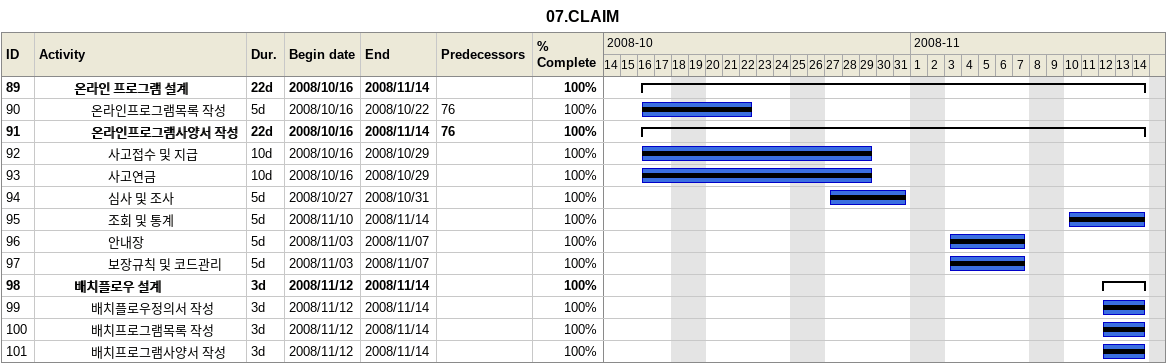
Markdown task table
07.CLAIM

| ID | Level | Task | Duration | Start | Finish | Predecessors | % complete |
|---|---|---|---|---|---|---|---|
| 89 | 3 | **온라인 프로그램 설계** | 22d | 2008-10-16 | 2008-11-14 |  | 100 |
| 90 | 4 | 온라인프로그램목록 작성 | 5d | 2008-10-16 | 2008-10-22 | 76 | 100 |
| 91 | 4 | **온라인프로그램사양서 작성** | 22d | 2008-10-16 | 2008-11-14 | 76 | 100 |
| 92 | 5 | 사고접수 및 지급 | 10d | 2008-10-16 | 2008-10-29 |  | 100 |
| 93 | 5 | 사고연금 | 10d | 2008-10-16 | 2008-10-29 |  | 100 |
| 94 | 5 | 심사 및 조사 | 5d | 2008-10-27 | 2008-10-31 |  | 100 |
| 95 | 5 | 조회 및 통계 | 5d | 2008-11-10 | 2008-11-14 |  | 100 |
| 96 | 5 | 안내장 | 5d | 2008-11-03 | 2008-11-07 |  | 100 |
| 97 | 5 | 보장규칙 및 코드관리 | 5d | 2008-11-03 | 2008-11-07 |  | 100 |
| 98 | 3 | **배치플로우 설계** | 3d | 2008-11-12 | 2008-11-14 |  | 100 |
| 99 | 4 | 배치플로우정의서 작성 | 3d | 2008-11-12 | 2008-11-14 |  | 100 |
| 100 | 4 | 배치프로그램목록 작성 | 3d | 2008-11-12 | 2008-11-14 |  | 100 |
| 101 | 4 | 배치프로그램사양서 작성 | 3d | 2008-11-12 | 2008-11-14 |  | 100 |
